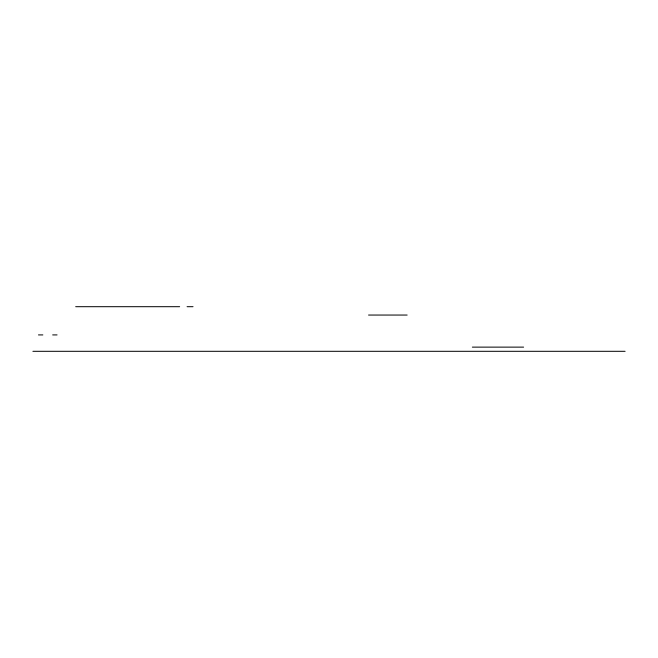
<?xml version="1.0" encoding="UTF-8"?>
<svg xmlns="http://www.w3.org/2000/svg" width="658" height="658" viewBox="0 0 658 658"><rect width="100%" height="100%" fill="white"/><g stroke="black" fill="none" stroke-linecap="round" stroke-linejoin="round"><path stroke-width="0.99" d="M75.695 306.694L179.65 306.694M187.078 306.694L193.033 306.694M368.554 315.05L407.146 315.05M38.46 334.914L42.844 334.914M52.673 334.914L57.057 334.914M472.362 347.128L523.604 347.128M32.9 351.306L625.1 351.306"/></g></svg>
